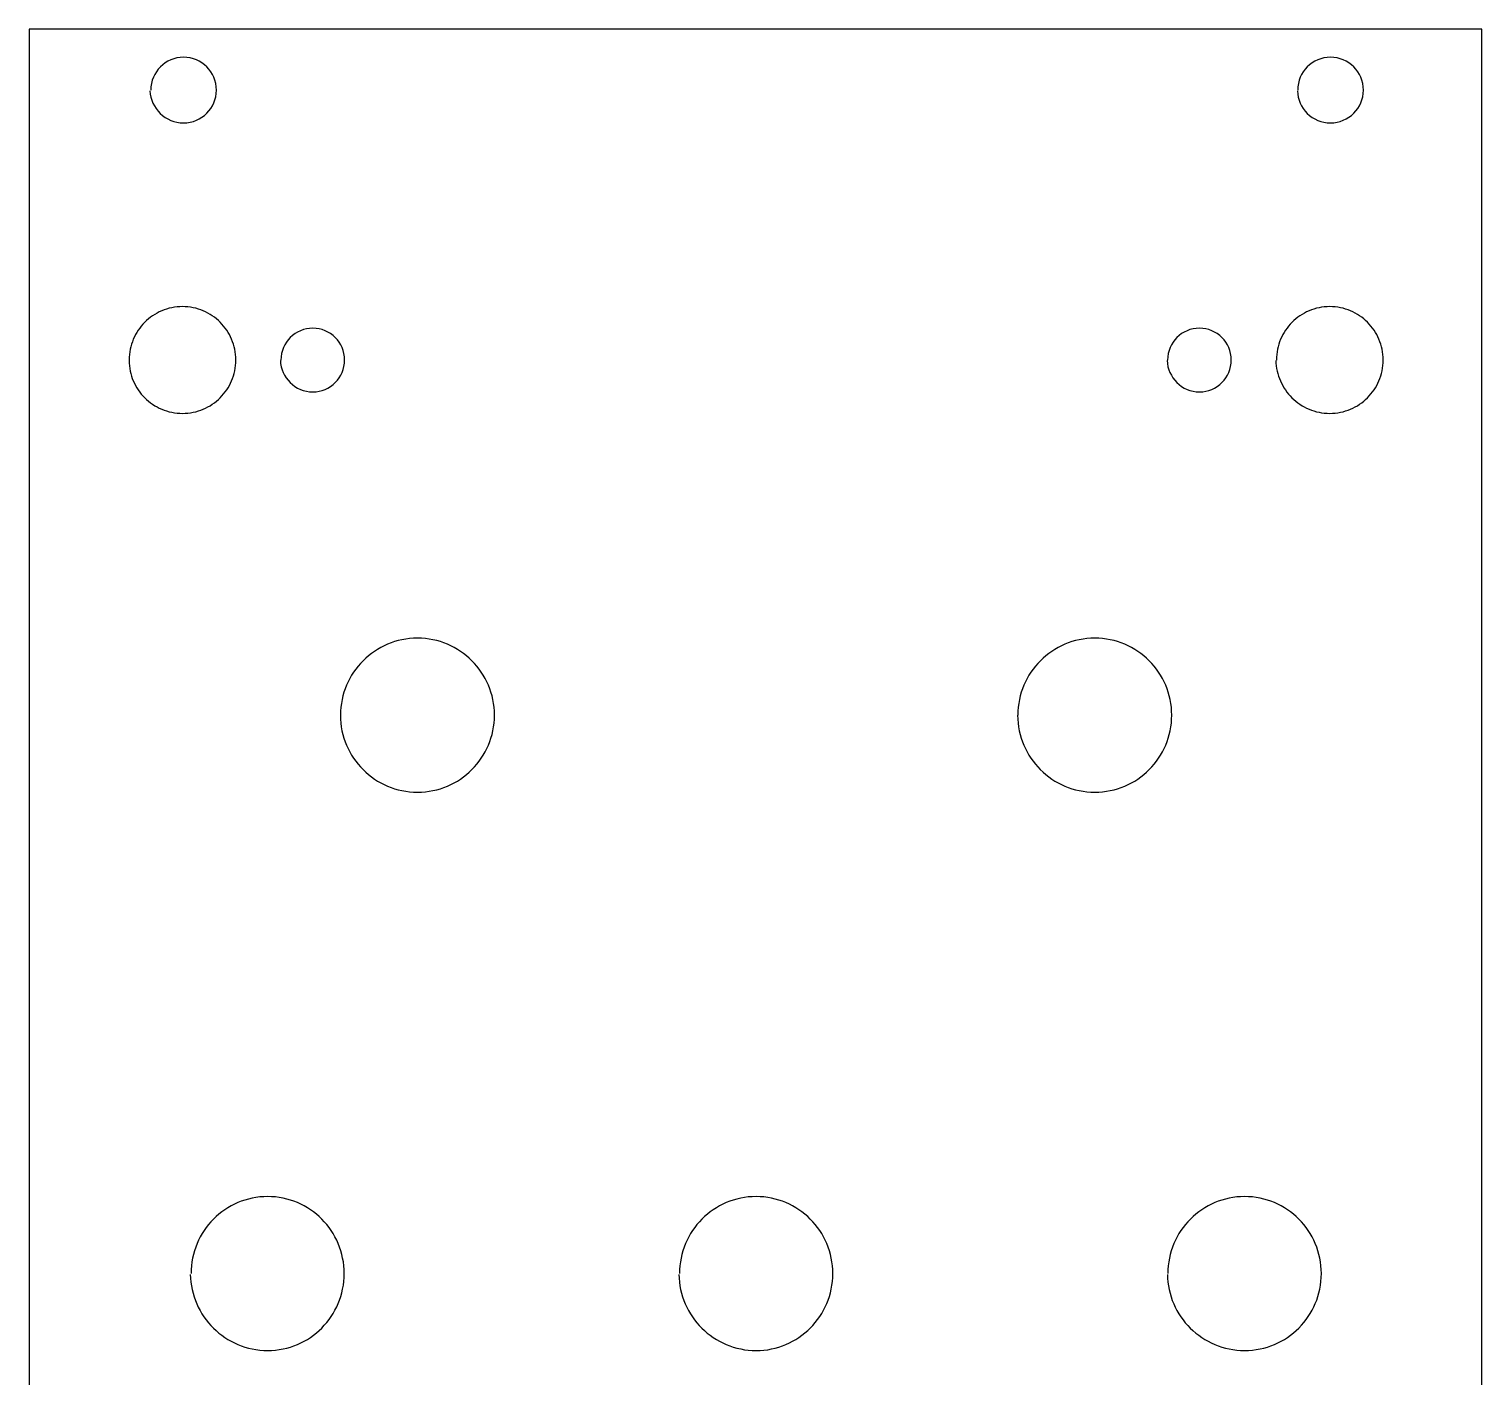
# Model space of a CAD drawing. Extents: x 0 to 71, y 0 to 128.
# Drawn here: x 0 to 70.8, y 62.8 to 128.5 of the extents above; entities that cross this region are included whole.
import ezdxf

# ---------------------------------------------------------------- set-up
doc = ezdxf.new("R2010")
doc.units = 0
doc.layers.add('Edge.Cuts', color=7, linetype='CONTINUOUS')

msp = doc.modelspace()

# ---------------------------------------------------------------- linework, layer by layer
at = {"layer": 'Edge.Cuts', "color": 1}
msp.add_lwpolyline([(0, 0.00045), (70.799907, 0.00045), (70.799907, 128.499884), (0, 128.499884)], close=True, dxfattribs=at)
for points in [[(5.889735, 125.492199), (5.905139, 125.334932), (5.935638, 125.181598), (5.980489, 125.033053), (6.038943, 124.890157), (6.110258, 124.753766), (6.193685, 124.624738), (6.288479, 124.503929), (6.393896, 124.392194), (6.509191, 124.290397), (6.633615, 124.199391), (6.766425, 124.120034), (6.906873, 124.053182), (7.054217, 123.999694), (7.207707, 123.960427), (7.366602, 123.93624), (7.530149, 123.927985), (7.693817, 123.936247), (7.85276, 123.960497), (8.006172, 123.999934), (8.153252, 124.05375), (8.293192, 124.121141), (8.425187, 124.201306), (8.548433, 124.293441), (8.662123, 124.396738), (8.765451, 124.510396), (8.857618, 124.63361), (8.937811, 124.765573), (9.00523, 124.905485), (9.059071, 125.052544), (9.098522, 125.20594), (9.122786, 125.364872), (9.131052, 125.528535), (9.122786, 125.692016), (9.098522, 125.850797), (9.059071, 126.004068), (9.00523, 126.151028), (8.937811, 126.290866), (8.857618, 126.422772), (8.765451, 126.545948), (8.662123, 126.659581), (8.548433, 126.762871), (8.425187, 126.855002), (8.293192, 126.935174), (8.153252, 127.002576), (8.006172, 127.056406), (7.85276, 127.095854), (7.693817, 127.120114), (7.530149, 127.12838), (7.366609, 127.120114), (7.207785, 127.095854), (7.054486, 127.056406), (6.907508, 127.002576), (6.767664, 126.935174), (6.635757, 126.855002), (6.512588, 126.762871), (6.398969, 126.659581), (6.295701, 126.545948), (6.20359, 126.422772), (6.123441, 126.290866), (6.056059, 126.151028), (6.002249, 126.004068), (5.962817, 125.850797), (5.938567, 125.692016), (5.930305, 125.528535)], [(61.817561, 125.492199), (61.826312, 125.334932), (61.850976, 125.181598), (61.890754, 125.033053), (61.944848, 124.890157), (62.01246, 124.753766), (62.092794, 124.624738), (62.185049, 124.503929), (62.288431, 124.392194), (62.402138, 124.290397), (62.525377, 124.199391), (62.657344, 124.120034), (62.797245, 124.053182), (62.944282, 123.999694), (63.097659, 123.960427), (63.256571, 123.93624), (63.420228, 123.927985), (63.583892, 123.936247), (63.742825, 123.960497), (63.89622, 123.999934), (64.043275, 124.05375), (64.18319, 124.121141), (64.315153, 124.201306), (64.438368, 124.293441), (64.552025, 124.396738), (64.655322, 124.510396), (64.747457, 124.63361), (64.827622, 124.765573), (64.895013, 124.905485), (64.948829, 125.052544), (64.988266, 125.20594), (65.012516, 125.364872), (65.020778, 125.528535), (65.012516, 125.692016), (64.988266, 125.850797), (64.948829, 126.004068), (64.895013, 126.151028), (64.827622, 126.290866), (64.747457, 126.422772), (64.655322, 126.545948), (64.552025, 126.659581), (64.438368, 126.762871), (64.315153, 126.855002), (64.18319, 126.935174), (64.043275, 127.002576), (63.89622, 127.056406), (63.742825, 127.095854), (63.583892, 127.120114), (63.420228, 127.12838), (63.256571, 127.120114), (63.097663, 127.095854), (62.9443, 127.056406), (62.79729, 127.002576), (62.657428, 126.935174), (62.525525, 126.855002), (62.402374, 126.762871), (62.288783, 126.659581), (62.18555, 126.545948), (62.093483, 126.422772), (62.013377, 126.290866), (61.946038, 126.151028), (61.892267, 126.004068), (61.852867, 125.850797), (61.828638, 125.692016), (61.820384, 125.528535)], [(4.872756, 112.358431), (4.876394, 112.226252), (4.886673, 112.095732), (4.903429, 111.967036), (4.9265, 111.840336), (4.955723, 111.715788), (4.990936, 111.593568), (5.031975, 111.473839), (5.078678, 111.356766), (5.130883, 111.242516), (5.188427, 111.131257), (5.251148, 111.023152), (5.318881, 110.918374), (5.391465, 110.817081), (5.468737, 110.719446), (5.550532, 110.625632), (5.636695, 110.535808), (5.727055, 110.450136), (5.821454, 110.368789), (5.919728, 110.291926), (6.021712, 110.21972), (6.127249, 110.152332), (6.236172, 110.089933), (6.34832, 110.032684), (6.463527, 109.980759), (6.581636, 109.934316), (6.70248, 109.893528), (6.825896, 109.858557), (6.951724, 109.829569), (7.079804, 109.806738), (7.209964, 109.790221), (7.342051, 109.780188), (7.475898, 109.776808), (7.609682, 109.780191), (7.741716, 109.790224), (7.871827, 109.806752), (7.999864, 109.829605), (8.125654, 109.858624), (8.249038, 109.893648), (8.36985, 109.934507), (8.48791, 109.981045), (8.603092, 110.033094), (8.71524, 110.09049), (8.824107, 110.153077), (8.929622, 110.220686), (9.031575, 110.293157), (9.129823, 110.370324), (9.224156, 110.452027), (9.314467, 110.538101), (9.40058, 110.628384), (9.482318, 110.722713), (9.559541, 110.820923), (9.632037, 110.922851), (9.6997, 111.028338), (9.762318, 111.137216), (9.81975, 111.249328), (9.87182, 111.364503), (9.918386, 111.482584), (9.959273, 111.603407), (9.994339, 111.726809), (10.023373, 111.852623), (10.046233, 111.980692), (10.062778, 112.110848), (10.072832, 112.24293), (10.076219, 112.376776), (10.072832, 112.510591), (10.062778, 112.64265), (10.046233, 112.772789), (10.023373, 112.90084), (9.994339, 113.026648), (9.959273, 113.150046), (9.918386, 113.270868), (9.87182, 113.388953), (9.81975, 113.504139), (9.762318, 113.616258), (9.6997, 113.725154), (9.632037, 113.830655), (9.559541, 113.932604), (9.482318, 114.030839), (9.40058, 114.125189), (9.314467, 114.215496), (9.224156, 114.301595), (9.129823, 114.383323), (9.031575, 114.460518), (8.929622, 114.533013), (8.824107, 114.600648), (8.71524, 114.663259), (8.603092, 114.720684), (8.48791, 114.772757), (8.36985, 114.819313), (8.249038, 114.860193), (8.125654, 114.895234), (7.999864, 114.924268), (7.871827, 114.947135), (7.741716, 114.963673), (7.609682, 114.973713), (7.475898, 114.977096), (7.342051, 114.973713), (7.209968, 114.963673), (7.079804, 114.947135), (6.951731, 114.924268), (6.825906, 114.895234), (6.702498, 114.860193), (6.581665, 114.819313), (6.463572, 114.772757), (6.34838, 114.720684), (6.236257, 114.663259), (6.127365, 114.600648), (6.021864, 114.533013), (5.919918, 114.460518), (5.821691, 114.383323), (5.727348, 114.301595), (5.637047, 114.215496), (5.550956, 114.125189), (5.469238, 114.030839), (5.392054, 113.932604), (5.319569, 113.830655), (5.251945, 113.725154), (5.189344, 113.616258), (5.131931, 113.504139), (5.079869, 113.388953), (5.033321, 113.270868), (4.99245, 113.150046), (4.957419, 113.026648), (4.928391, 112.90084), (4.90553, 112.772789), (4.888999, 112.64265), (4.87896, 112.510591), (4.875578, 112.376776)], [(60.758433, 112.358431), (60.76419, 112.226252), (60.776457, 112.095732), (60.795078, 111.967036), (60.819892, 111.840336), (60.850742, 111.715788), (60.887469, 111.593568), (60.929913, 111.473839), (60.977916, 111.356766), (61.031319, 111.242516), (61.089964, 111.131257), (61.153692, 111.023152), (61.222342, 110.918374), (61.295759, 110.817081), (61.373783, 110.719446), (61.456251, 110.625632), (61.54301, 110.535808), (61.633899, 110.450136), (61.728758, 110.368789), (61.827429, 110.291926), (61.929756, 110.21972), (62.035578, 110.152332), (62.144735, 110.089933), (62.25707, 110.032684), (62.372421, 109.980759), (62.490636, 109.934316), (62.611547, 109.893528), (62.735005, 109.858557), (62.860844, 109.829569), (62.988906, 109.806738), (63.119038, 109.790221), (63.251076, 109.780188), (63.384859, 109.776808), (63.518738, 109.780191), (63.65085, 109.790224), (63.781035, 109.806752), (63.909129, 109.829605), (64.034968, 109.858624), (64.15839, 109.893648), (64.279234, 109.934507), (64.39733, 109.981045), (64.512547, 110.033094), (64.624659, 110.09049), (64.733562, 110.153077), (64.839042, 110.220686), (64.940995, 110.293157), (65.039208, 110.370324), (65.13354, 110.452027), (65.223851, 110.538101), (65.309929, 110.628384), (65.391632, 110.722713), (65.46882, 110.820923), (65.54128, 110.922851), (65.608908, 111.028338), (65.67149, 111.137216), (65.728887, 111.249328), (65.780922, 111.364503), (65.827488, 111.482584), (65.86834, 111.603407), (65.903371, 111.726809), (65.932369, 111.852623), (65.955229, 111.980692), (65.971774, 112.110848), (65.981793, 112.24293), (65.98518, 112.376776), (65.981793, 112.510591), (65.971774, 112.64265), (65.955229, 112.772789), (65.932369, 112.90084), (65.903371, 113.026648), (65.86834, 113.150046), (65.827488, 113.270868), (65.780922, 113.388953), (65.728887, 113.504139), (65.67149, 113.616258), (65.608908, 113.725154), (65.54128, 113.830655), (65.46882, 113.932604), (65.391632, 114.030839), (65.309929, 114.125189), (65.223851, 114.215496), (65.13354, 114.301595), (65.039208, 114.383323), (64.940995, 114.460518), (64.839042, 114.533013), (64.733562, 114.600648), (64.624659, 114.663259), (64.512547, 114.720684), (64.39733, 114.772757), (64.279234, 114.819313), (64.15839, 114.860193), (64.034968, 114.895234), (63.909129, 114.924268), (63.781035, 114.947135), (63.65085, 114.963673), (63.518738, 114.973713), (63.384859, 114.977096), (63.251076, 114.973713), (63.119042, 114.963673), (62.988931, 114.947135), (62.860894, 114.924268), (62.735104, 114.895234), (62.61172, 114.860193), (62.490908, 114.819313), (62.37283, 114.772757), (62.257652, 114.720684), (62.145532, 114.663259), (62.036637, 114.600648), (61.931135, 114.533013), (61.829183, 114.460518), (61.730945, 114.383323), (61.636587, 114.301595), (61.546273, 114.215496), (61.460164, 114.125189), (61.378429, 114.030839), (61.301223, 113.932604), (61.228717, 113.830655), (61.161069, 113.725154), (61.098447, 113.616258), (61.041012, 113.504139), (60.988929, 113.388953), (60.942361, 113.270868), (60.901471, 113.150046), (60.866423, 113.026648), (60.837381, 112.90084), (60.814508, 112.772789), (60.797967, 112.64265), (60.787923, 112.510591), (60.784539, 112.376776)], [(12.24527, 112.358431), (12.258744, 112.203156), (12.287035, 112.05206), (12.329405, 111.905949), (12.385119, 111.765628), (12.453439, 111.631904), (12.53363, 111.505578), (12.624957, 111.387462), (12.72668, 111.278362), (12.838063, 111.179076), (12.958374, 111.090416), (13.086869, 111.013183), (13.222822, 110.948187), (13.365486, 110.896234), (13.514132, 110.858127), (13.66802, 110.83467), (13.826417, 110.826673), (13.984983, 110.834674), (14.13896, 110.858162), (14.287567, 110.896353), (14.430029, 110.948476), (14.565566, 111.013744), (14.693402, 111.091383), (14.812754, 111.180611), (14.922849, 111.280655), (15.022903, 111.390728), (15.112145, 111.510059), (15.189791, 111.637863), (15.255066, 111.773368), (15.307189, 111.915788), (15.345384, 112.06435), (15.368872, 112.218272), (15.376873, 112.376776), (15.368872, 112.535276), (15.345384, 112.689187), (15.307189, 112.837732), (15.255066, 112.980131), (15.189791, 113.115604), (15.112145, 113.243383), (15.022903, 113.362679), (14.922849, 113.472724), (14.812754, 113.572729), (14.693402, 113.661929), (14.565566, 113.739536), (14.430029, 113.804779), (14.287567, 113.856877), (14.13896, 113.895051), (13.984983, 113.918528), (13.826417, 113.926526), (13.668031, 113.918528), (13.514195, 113.895051), (13.36569, 113.856877), (13.223306, 113.804779), (13.087818, 113.739536), (12.960011, 113.661929), (12.840662, 113.572729), (12.730557, 113.472724), (12.630481, 113.362679), (12.541209, 113.243383), (12.463527, 113.115604), (12.398215, 112.980131), (12.346057, 112.837732), (12.307832, 112.689187), (12.284324, 112.535276), (12.276314, 112.376776)], [(55.462529, 112.358431), (55.474315, 112.203156), (55.501107, 112.05206), (55.542158, 111.905949), (55.596723, 111.765628), (55.664055, 111.631904), (55.743411, 111.505578), (55.834043, 111.387462), (55.935208, 111.278362), (56.046157, 111.179076), (56.166143, 111.090416), (56.294427, 111.013183), (56.430257, 110.948187), (56.572892, 110.896234), (56.721581, 110.858127), (56.875585, 110.83467), (57.034152, 110.826673), (57.192602, 110.834674), (57.346494, 110.858162), (57.495041, 110.896353), (57.637468, 110.948476), (57.772991, 111.013744), (57.900826, 111.091383), (58.020196, 111.180611), (58.130318, 111.280655), (58.230412, 111.390728), (58.319693, 111.510059), (58.397385, 111.637863), (58.462702, 111.773368), (58.514863, 111.915788), (58.55309, 112.06435), (58.576596, 112.218272), (58.584607, 112.376776), (58.576596, 112.535276), (58.55309, 112.689187), (58.514863, 112.837732), (58.462702, 112.980131), (58.397385, 113.115604), (58.319693, 113.243383), (58.230412, 113.362679), (58.130318, 113.472724), (58.020196, 113.572729), (57.900826, 113.661929), (57.772991, 113.739536), (57.637468, 113.804779), (57.495041, 113.856877), (57.34649, 113.895051), (57.192602, 113.918528), (57.034152, 113.926526), (56.875589, 113.918528), (56.721623, 113.895051), (56.573033, 113.856877), (56.430592, 113.804779), (56.295084, 113.739536), (56.167279, 113.661929), (56.047956, 113.572729), (55.937897, 113.472724), (55.837874, 113.362679), (55.748665, 113.243383), (55.671048, 113.115604), (55.605801, 112.980131), (55.5537, 112.837732), (55.515523, 112.689187), (55.492047, 112.535276), (55.484049, 112.376776)], [(15.168786, 95.072633), (15.174403, 94.879843), (15.189578, 94.68957), (15.214076, 94.502059), (15.247663, 94.317535), (15.290105, 94.136243), (15.341167, 93.958412), (15.400616, 93.784284), (15.468216, 93.614094), (15.543735, 93.448073), (15.626937, 93.286463), (15.717587, 93.129498), (15.815454, 92.977416), (15.920303, 92.830449), (16.031897, 92.688837), (16.150004, 92.552813), (16.274389, 92.422614), (16.404818, 92.298479), (16.541057, 92.18064), (16.682873, 92.069336), (16.830027, 91.964801), (16.982293, 91.867272), (17.139427, 91.776986), (17.301204, 91.694178), (17.467383, 91.619083), (17.637732, 91.551939), (17.812018, 91.492968), (17.990005, 91.442451), (18.171463, 91.400576), (18.356148, 91.367591), (18.543836, 91.343744), (18.734304, 91.329244), (18.927274, 91.324376), (19.120313, 91.329244), (19.310848, 91.343744), (19.498561, 91.367591), (19.68331, 91.400576), (19.864779, 91.442451), (20.04279, 91.493004), (20.217097, 91.55196), (20.387453, 91.619114), (20.553612, 91.694224), (20.71536, 91.777049), (20.872416, 91.867357), (21.02464, 91.964914), (21.171677, 92.069477), (21.313388, 92.180817), (21.449489, 92.298697), (21.57977, 92.422878), (21.703947, 92.553131), (21.821845, 92.689215), (21.933217, 92.830893), (22.03778, 92.977934), (22.135358, 93.130098), (22.225669, 93.287151), (22.308502, 93.44886), (22.383608, 93.614986), (22.450777, 93.785293), (22.509726, 93.959547), (22.560279, 94.137513), (22.602153, 94.318953), (22.635138, 94.503632), (22.658986, 94.691317), (22.673485, 94.881767), (22.678353, 95.07475), (22.673485, 95.267765), (22.658986, 95.458247), (22.635138, 95.645956), (22.602153, 95.830663), (22.560279, 96.012128), (22.509726, 96.190115), (22.450777, 96.364391), (22.383608, 96.534718), (22.308502, 96.700862), (22.225669, 96.862586), (22.135358, 97.019657), (22.03778, 97.171834), (21.933217, 97.318886), (21.821845, 97.460575), (21.703947, 97.596669), (21.57977, 97.726929), (21.449489, 97.851121), (21.313388, 97.969005), (21.171677, 98.080352), (21.02464, 98.184922), (20.872416, 98.282479), (20.71536, 98.372793), (20.553612, 98.455622), (20.387453, 98.530732), (20.217097, 98.59789), (20.04279, 98.656849), (19.864779, 98.707402), (19.68331, 98.749277), (19.498561, 98.782262), (19.310848, 98.806109), (19.120313, 98.820609), (18.927274, 98.825477), (18.734304, 98.820609), (18.54384, 98.806109), (18.356156, 98.782262), (18.171477, 98.749277), (17.990036, 98.707402), (17.812071, 98.656849), (17.637817, 98.59789), (17.46751, 98.530732), (17.301384, 98.455622), (17.139674, 98.372793), (16.982621, 98.282479), (16.830458, 98.184922), (16.683417, 98.080352), (16.541738, 97.969005), (16.405654, 97.851121), (16.275402, 97.726929), (16.151221, 97.596669), (16.03334, 97.460575), (15.922, 97.318886), (15.817437, 97.171834), (15.71988, 97.019657), (15.629573, 96.862586), (15.546748, 96.700862), (15.471639, 96.534718), (15.404485, 96.364391), (15.345519, 96.190115), (15.294979, 96.012128), (15.253099, 95.830663), (15.220115, 95.645956), (15.196264, 95.458247), (15.18178, 95.267765), (15.1769, 95.07475)], [(48.174841, 95.072633), (48.180394, 94.879843), (48.195509, 94.68957), (48.219951, 94.502059), (48.253487, 94.317535), (48.295881, 94.136243), (48.3469, 93.958412), (48.406309, 93.784284), (48.473874, 93.614094), (48.549363, 93.448073), (48.632537, 93.286463), (48.723166, 93.129498), (48.821015, 92.977416), (48.925847, 92.830449), (49.03743, 92.688837), (49.155533, 92.552813), (49.279915, 92.422614), (49.410347, 92.298479), (49.546593, 92.18064), (49.688417, 92.069336), (49.835588, 91.964801), (49.987868, 91.867272), (50.145027, 91.776986), (50.306832, 91.694178), (50.473039, 91.619083), (50.643427, 91.551939), (50.817752, 91.492968), (50.995781, 91.442451), (51.177285, 91.400576), (51.362023, 91.367591), (51.549768, 91.343744), (51.740289, 91.329244), (51.933328, 91.324376), (52.126298, 91.329244), (52.316762, 91.343744), (52.504439, 91.367591), (52.689118, 91.400576), (52.870552, 91.442451), (53.048528, 91.493004), (53.2228, 91.55196), (53.393085, 91.619114), (53.559208, 91.694224), (53.720921, 91.777049), (53.877977, 91.867357), (54.03013, 91.964914), (54.177203, 92.069477), (54.318878, 92.180817), (54.454944, 92.298697), (54.58519, 92.422878), (54.709367, 92.553131), (54.827265, 92.689215), (54.938602, 92.830893), (55.043165, 92.977934), (55.140708, 93.130098), (55.231019, 93.287151), (55.313851, 93.44886), (55.388957, 93.614986), (55.456126, 93.785293), (55.515075, 93.959547), (55.565628, 94.137513), (55.607503, 94.318953), (55.640487, 94.503632), (55.664335, 94.691317), (55.678834, 94.881767), (55.683702, 95.07475), (55.678834, 95.267765), (55.664335, 95.458247), (55.640487, 95.645956), (55.607503, 95.830663), (55.565628, 96.012128), (55.515075, 96.190115), (55.456126, 96.364391), (55.388957, 96.534718), (55.313851, 96.700862), (55.231019, 96.862586), (55.140708, 97.019657), (55.043165, 97.171834), (54.938602, 97.318886), (54.827265, 97.460575), (54.709367, 97.596669), (54.58519, 97.726929), (54.454944, 97.851121), (54.318878, 97.969005), (54.177203, 98.080352), (54.03013, 98.184922), (53.877977, 98.282479), (53.720921, 98.372793), (53.559208, 98.455622), (53.393085, 98.530732), (53.2228, 98.59789), (53.048528, 98.656849), (52.870552, 98.707402), (52.689118, 98.749277), (52.504439, 98.782262), (52.316762, 98.806109), (52.126298, 98.820609), (51.933328, 98.825477), (51.740289, 98.820609), (51.549771, 98.806109), (51.362031, 98.782262), (51.177299, 98.749277), (50.995809, 98.707402), (50.817798, 98.656849), (50.643505, 98.59789), (50.473156, 98.530732), (50.306994, 98.455622), (50.145253, 98.372793), (49.988172, 98.282479), (49.835976, 98.184922), (49.688914, 98.080352), (49.547211, 97.969005), (49.411109, 97.851121), (49.280839, 97.726929), (49.156644, 97.596669), (49.03875, 97.460575), (48.927399, 97.318886), (48.822822, 97.171834), (48.725261, 97.019657), (48.634943, 96.862586), (48.552111, 96.700862), (48.477, 96.534718), (48.409841, 96.364391), (48.350873, 96.190115), (48.300331, 96.012128), (48.258449, 95.830663), (48.225465, 95.645956), (48.201613, 95.458247), (48.187129, 95.267765), (48.182249, 95.07475)], [(7.857919, 67.830584), (7.866076, 67.641382), (7.883582, 67.454477), (7.910209, 67.270113), (7.94573, 67.088528), (7.989916, 66.909969), (8.042541, 66.734681), (8.103376, 66.562904), (8.172194, 66.394887), (8.248768, 66.230866), (8.332867, 66.071086), (8.424268, 65.915794), (8.522738, 65.765232), (8.628057, 65.619641), (8.739989, 65.479268), (8.858311, 65.344351), (8.982795, 65.21514), (9.11321, 65.091872), (9.249332, 64.974793), (9.390934, 64.864148), (9.537784, 64.760177), (9.689655, 64.663128), (9.846323, 64.573241), (10.00756, 64.490758), (10.173136, 64.415927), (10.342822, 64.348987), (10.516395, 64.290183), (10.69362, 64.239771), (10.874277, 64.197967), (11.058134, 64.165017), (11.244965, 64.141205), (11.434551, 64.126706), (11.626638, 64.121837), (11.818654, 64.126706), (12.008166, 64.141205), (12.194926, 64.165053), (12.378688, 64.198037), (12.559204, 64.239912), (12.736298, 64.290465), (12.909653, 64.349418), (13.079092, 64.416572), (13.244403, 64.491678), (13.40527, 64.5745), (13.56155, 64.664804), (13.712927, 64.762354), (13.859223, 64.866917), (14.000193, 64.97825), (14.135554, 65.096123), (14.265164, 65.220297), (14.388706, 65.350539), (14.50597, 65.486612), (14.616742, 65.628281), (14.72074, 65.775308), (14.817789, 65.92746), (14.907642, 66.084499), (14.99005, 66.246191), (15.064769, 66.4123), (15.131549, 66.582585), (15.190216, 66.756822), (15.240487, 66.934763), (15.28215, 67.116178), (15.314958, 67.300832), (15.3387, 67.488487), (15.353093, 67.678908), (15.357962, 67.871859), (15.353093, 68.06481), (15.3387, 68.255232), (15.314958, 68.442885), (15.28215, 68.627539), (15.240487, 68.808955), (15.190216, 68.986896), (15.131549, 69.161132), (15.064769, 69.331418), (14.99005, 69.497526), (14.907642, 69.659218), (14.817789, 69.816257), (14.72074, 69.96841), (14.616742, 70.115437), (14.50597, 70.257105), (14.388706, 70.393178), (14.265164, 70.52342), (14.135554, 70.647594), (14.000193, 70.765467), (13.859223, 70.8768), (13.712927, 70.981364), (13.56155, 71.078914), (13.40527, 71.169217), (13.244403, 71.252039), (13.079092, 71.327145), (12.909653, 71.394303), (12.736298, 71.453252), (12.559204, 71.503805), (12.378688, 71.54568), (12.194926, 71.578665), (12.008166, 71.602512), (11.818654, 71.617012), (11.626638, 71.62188), (11.434551, 71.617012), (11.244975, 71.602512), (11.058166, 71.578665), (10.874347, 71.54568), (10.693761, 71.503805), (10.516631, 71.453252), (10.343203, 71.394303), (10.173704, 71.327145), (10.008368, 71.252039), (9.847434, 71.169217), (9.691133, 71.078914), (9.5397, 70.981364), (9.393368, 70.8768), (9.252373, 70.765467), (9.116953, 70.647594), (8.987335, 70.52342), (8.863758, 70.393178), (8.746456, 70.257105), (8.635662, 70.115437), (8.531611, 69.96841), (8.434537, 69.816257), (8.344674, 69.659218), (8.262258, 69.497526), (8.187523, 69.331418), (8.120703, 69.161132), (8.062031, 68.986896), (8.011742, 68.808955), (7.970072, 68.627539), (7.937254, 68.442885), (7.913522, 68.255232), (7.899111, 68.06481), (7.894255, 67.871859)], [(31.665886, 67.830584), (31.673374, 67.641351), (31.690261, 67.454414), (31.716318, 67.270021), (31.751315, 67.088411), (31.795023, 66.909828), (31.847213, 66.734519), (31.907656, 66.56272), (31.976121, 66.394682), (32.052378, 66.230644), (32.136205, 66.07085), (32.227363, 65.91554), (32.325629, 65.764964), (32.430771, 65.619362), (32.542559, 65.478975), (32.660764, 65.344052), (32.78516, 65.214829), (32.915515, 65.091555), (33.051599, 64.974472), (33.193186, 64.86382), (33.34004, 64.759846), (33.491939, 64.662789), (33.648653, 64.572898), (33.809946, 64.490415), (33.975596, 64.415581), (34.14537, 64.348638), (34.319039, 64.28983), (34.496373, 64.239418), (34.677146, 64.197614), (34.861127, 64.164665), (35.048085, 64.140852), (35.23779, 64.126353), (35.430019, 64.121485), (35.622318, 64.126353), (35.812076, 64.140852), (35.999084, 64.1647), (36.183057, 64.197685), (36.36382, 64.239559), (36.541126, 64.290112), (36.714727, 64.349068), (36.884413, 64.416223), (37.049901, 64.491333), (37.210979, 64.574158), (37.367436, 64.664465), (37.518989, 64.762022), (37.665462, 64.866585), (37.806608, 64.977925), (37.942145, 65.095806), (38.071861, 65.219987), (38.19558, 65.350239), (38.312984, 65.486323), (38.423862, 65.628002), (38.528002, 65.775043), (38.625192, 65.927206), (38.715115, 66.084259), (38.797594, 66.245969), (38.872418, 66.412095), (38.93927, 66.582402), (38.998007, 66.756656), (39.048348, 66.934621), (39.090047, 67.116062), (39.12289, 67.300741), (39.146632, 67.488424), (39.161061, 67.678875), (39.165929, 67.871859), (39.161061, 68.064842), (39.146632, 68.255292), (39.12289, 68.442977), (39.090047, 68.627656), (39.048348, 68.809096), (38.998007, 68.987061), (38.93927, 69.161316), (38.872418, 69.331622), (38.797594, 69.497749), (38.715115, 69.659458), (38.625192, 69.816511), (38.528002, 69.968674), (38.423862, 70.115715), (38.312984, 70.257394), (38.19558, 70.393478), (38.071861, 70.52373), (37.942145, 70.647912), (37.806608, 70.765792), (37.665462, 70.877132), (37.518989, 70.981695), (37.367436, 71.079252), (37.210979, 71.16956), (37.049901, 71.252385), (36.884413, 71.327494), (36.714727, 71.394656), (36.541126, 71.453605), (36.36382, 71.504158), (36.183057, 71.546033), (35.999084, 71.579017), (35.812076, 71.602865), (35.622318, 71.617364), (35.430019, 71.622233), (35.23779, 71.617364), (35.048092, 71.602865), (34.861151, 71.579017), (34.677203, 71.546033), (34.496486, 71.504158), (34.319229, 71.453605), (34.145674, 71.394656), (33.976048, 71.327494), (33.810592, 71.252385), (33.649535, 71.16956), (33.493117, 71.079252), (33.341567, 70.981695), (33.195123, 70.877132), (33.054022, 70.765792), (32.918496, 70.647912), (32.788776, 70.52373), (32.665103, 70.393478), (32.547706, 70.257394), (32.436824, 70.115715), (32.332692, 69.968674), (32.23554, 69.816511), (32.145603, 69.659458), (32.063121, 69.497749), (31.988325, 69.331622), (31.921449, 69.161316), (31.862729, 68.987061), (31.812399, 68.809096), (31.770694, 68.627656), (31.737849, 68.442977), (31.714097, 68.255292), (31.699674, 68.064842), (31.694814, 67.871859)], [(55.473906, 67.830584), (55.480726, 67.641382), (55.496998, 67.454477), (55.522489, 67.270113), (55.556969, 67.088528), (55.600207, 66.909969), (55.651973, 66.734681), (55.712035, 66.562904), (55.780161, 66.394887), (55.856123, 66.230866), (55.939685, 66.071086), (56.030621, 65.915794), (56.1287, 65.765232), (56.233686, 65.619641), (56.345354, 65.479268), (56.463468, 65.344351), (56.5878, 65.21514), (56.71812, 65.091872), (56.854193, 64.974793), (56.995791, 64.864148), (57.14268, 64.760177), (57.294632, 64.663128), (57.451417, 64.573241), (57.612801, 64.490758), (57.778557, 64.415927), (57.948448, 64.348987), (58.122247, 64.290183), (58.299722, 64.239771), (58.480644, 64.197967), (58.664779, 64.165017), (58.851896, 64.141205), (59.041754, 64.126706), (59.234158, 64.121837), (59.426633, 64.126706), (59.616604, 64.141205), (59.803788, 64.165053), (59.987973, 64.198037), (60.168947, 64.239912), (60.346429, 64.290465), (60.520207, 64.349418), (60.690034, 64.416572), (60.855698, 64.491678), (61.016953, 64.5745), (61.173586, 64.664804), (61.325315, 64.762354), (61.47193, 64.866917), (61.613182, 64.97825), (61.748895, 65.096123), (61.878752, 65.220297), (62.002577, 65.350539), (62.120087, 65.486612), (62.231106, 65.628281), (62.335352, 65.775308), (62.432612, 65.92746), (62.522676, 66.084499), (62.605226, 66.246191), (62.680121, 66.4123), (62.747078, 66.582585), (62.805851, 66.756822), (62.856227, 66.934763), (62.897996, 67.116178), (62.930875, 67.300832), (62.954652, 67.488487), (62.969081, 67.678908), (62.973949, 67.871859), (62.969081, 68.06481), (62.954652, 68.255232), (62.930875, 68.442885), (62.897996, 68.627539), (62.856227, 68.808955), (62.805851, 68.986896), (62.747078, 69.161132), (62.680121, 69.331418), (62.605226, 69.497526), (62.522676, 69.659218), (62.432612, 69.816257), (62.335352, 69.96841), (62.231106, 70.115437), (62.120087, 70.257105), (62.002577, 70.393178), (61.878752, 70.52342), (61.748895, 70.647594), (61.613182, 70.765467), (61.47193, 70.8768), (61.325315, 70.981364), (61.173586, 71.078914), (61.016953, 71.169217), (60.855698, 71.252039), (60.690034, 71.327145), (60.520207, 71.394303), (60.346429, 71.453252), (60.168947, 71.503805), (59.987973, 71.54568), (59.803788, 71.578665), (59.616604, 71.602512), (59.426633, 71.617012), (59.234158, 71.62188), (59.041754, 71.617012), (58.8519, 71.602512), (58.664797, 71.578665), (58.480686, 71.54568), (58.299803, 71.503805), (58.122388, 71.453252), (57.948674, 71.394303), (57.778893, 71.327145), (57.613281, 71.252039), (57.452073, 71.169217), (57.295507, 71.078914), (57.143816, 70.981364), (56.997234, 70.8768), (56.855996, 70.765467), (56.720335, 70.647594), (56.590492, 70.52342), (56.466696, 70.393178), (56.349182, 70.257105), (56.238191, 70.115437), (56.133953, 69.96841), (56.036702, 69.816257), (55.946677, 69.659218), (55.864113, 69.497526), (55.78924, 69.331418), (55.722296, 69.161132), (55.663515, 68.986896), (55.613134, 68.808955), (55.571385, 68.627539), (55.538506, 68.442885), (55.514729, 68.255232), (55.500291, 68.06481), (55.495426, 67.871859)]]:
    msp.add_lwpolyline(points, dxfattribs=at)

doc.saveas('drawing.dxf')
